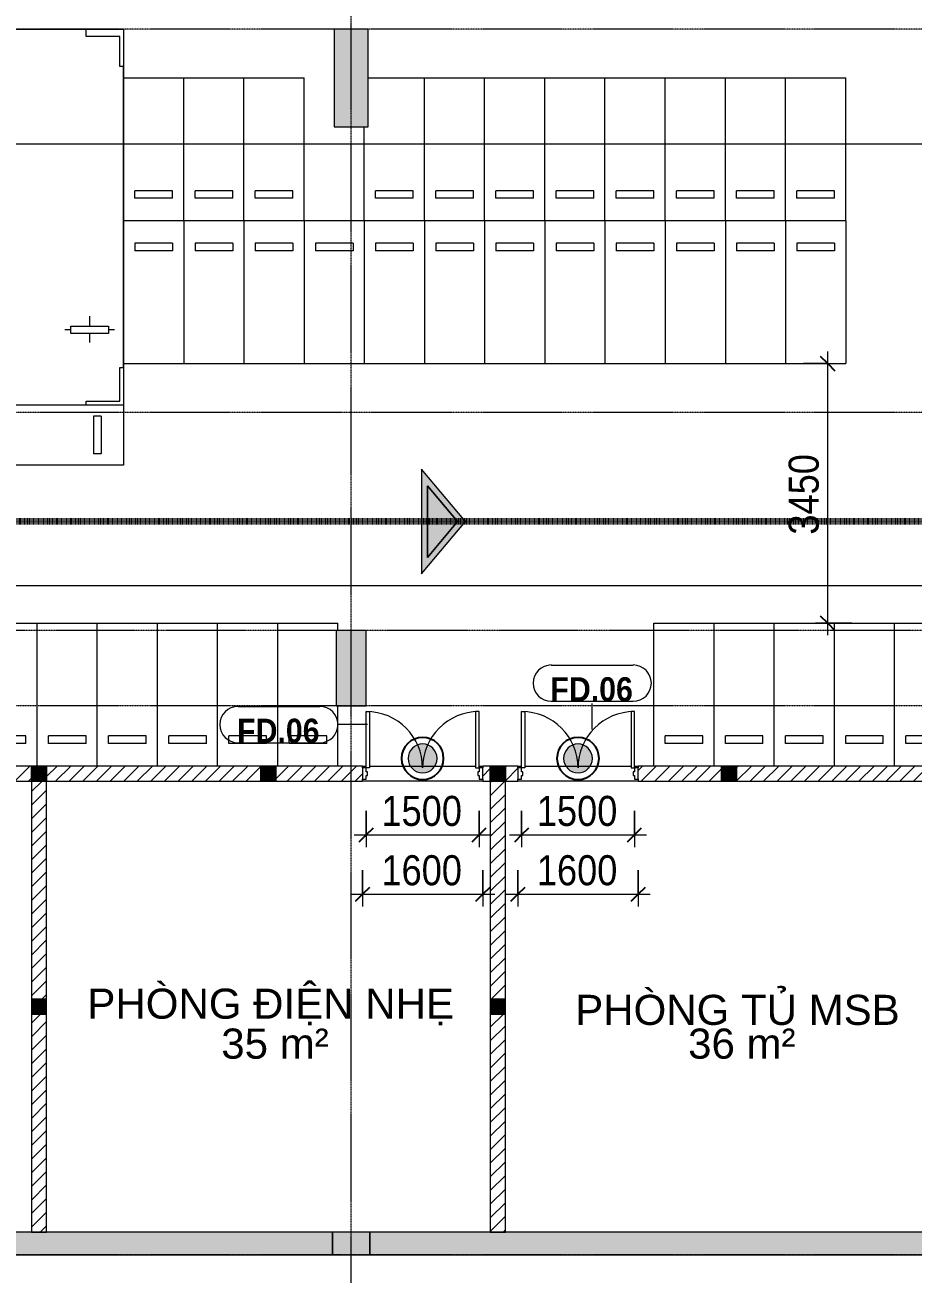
# Model space of a CAD drawing. Header units: millimetres. Extents: x 25998 to 252958, y -15958 to 83425.
# Drawn here: x 56616 to 68423, y 16980 to 33591 of the extents above; entities that cross this region are included whole.
import ezdxf

# ---------------------------------------------------------------- set-up
doc = ezdxf.new("R2010")
doc.units = ezdxf.units.MM
for name, pattern in [('1 NÉT CALL OUT', [6, 3, -3]), ('Dash', [6, 3, -3]), ('Dash Dot 3_16_', [7.9375, 4.7625, -1.5875, 0, -1.5875]), ('Grid Line', [22.225, 12.7, -3.175, 3.175, -3.175])]:
    doc.linetypes.add(name, pattern=pattern)
for name, color, linetype, lineweight in [('0-1', 7, 'Continuous', 5), ('A-ANNO-DIMS', 211, 'Continuous', 9), ('A-ANNO-DIMS-160', 211, 'Continuous', 9), ('A-ANNO-NOTE', 131, 'Continuous', 9), ('A-ANNO-NOTE-1', 131, 'Continuous', 25), ('A-AREA-IDEN', 2, 'Continuous', 9), ('A-DETL-2', 90, '1 NÉT CALL OUT', 100), ('A-DOOR-1', 1, 'Continuous', 9), ('A-DOOR-FRAM-1', 1, 'Continuous', 9), ('A-DOOR-IDEN', 31, 'Continuous', 9), ('A-WALL', 113, 'Continuous', 9), ('A-WALL-1', 113, 'Continuous', 18), ('A-WALL-PATT-1', 7, 'Continuous', 9), ('A-WALL-PATT-2', 111, 'Continuous', 9), ('C-PRKG', 70, 'Continuous', 9), ('G-ANNO-SYMB-1', 111, 'Dash Dot 3_16_', 18), ('L-SITE-WALL-1', 250, 'Continuous', 18), ('L-SITE-WALL-2', 7, 'Continuous', 9), ('S-COLS', 52, 'Continuous', 9), ('S-COLS-1', 52, 'Continuous', 5), ('S-COLS-2', 250, 'Continuous', 18), ('S-COLS-3', 7, 'Continuous', 9), ('S-COLS-4', 52, 'Dash', 9), ('S-COLS-5', 52, 'Continuous', 18), ('S-COLS-HDLN', 52, 'Dash', 9), ('S-GRID-1', 1, 'Grid Line', 9)]:
    doc.layers.add(name, color=color, linetype=linetype, lineweight=lineweight)
doc.styles.add('Arial_3', font='arial_0.ttf', dxfattribs={"height": 400})
doc.styles.add('Arial_B', font='arialbd_0.ttf', dxfattribs={"width": 0.9, "height": 320})
doc.styles.add('UTM Avo', font='UTM Avo.ttf', dxfattribs={"width": 0.9, "height": 400})
doc.dimstyles.new('1_Dim_chi_tiet_2_5', dxfattribs={"dimscale": 304.8, "dimtxt": 399.720379, "dimasz": 0.629921, "dimexe": 0.524934, "dimexo": 0.0625, "dimgap": 0.052493, "dimtad": 1, "dimdec": 0, "dimrnd": 5, "dimzin": 0, "dimdsep": 46, "dimtxsty": 'UTM Avo', "dimblk1": 'OBLIQUE', "dimblk2": 'OBLIQUE', "dimsah": 1, "dimcen": 0.09, "dimdle": 0.524934, "dimazin": 0, "dimtfac": 1, "dimtdec": 4, "dimtix": 1, "dimtmove": 0, "dimatfit": 3, "dimfxl": 1.049869, "dimfxlon": 1, "dimtvp": 1, "dimtolj": 1, "dimtzin": 0, "dimarcsym": 2})
pattern_1 = [(45, (0, 0), (-90.50967, 90.50967), [])]

# ---------------------------------------------------------------- blocks, each defined once
blk = doc.blocks.new('NCV_TKTC_KET CAU_rvt-1-TKCS_MB TẦNG HẦM')
at = {"layer": 'A-WALL-PATT-1'}
h = blk.add_hatch(color=256, dxfattribs=at)
h.paths.add_polyline_path([(44803, 17237), (52503, 17237), (52503, 17537), (44803, 17537)])
h.paths.add_polyline_path([(61203, 17237), (68903, 17237), (68903, 17537), (61203, 17537)])
h.paths.add_polyline_path([(56903, 17237), (60703, 17237), (60703, 17537), (53003, 17537), (53003, 17237), (56703, 17237)])
h.paths.add_polyline_path([(73278, 17237), (73278, 17537), (69403, 17535), (69403, 17237)])
at = {"layer": 'S-COLS-1'}
for points in [[(61178, 32237), (61178, 33537), (60728, 33537), (60728, 32237), (61153, 32237)], [(60753, 24537), (61153, 24537), (61153, 25537), (60753, 25537)], [(60703, 17237), (61203, 17237), (61203, 17537), (60703, 17537)]]:
    blk.add_hatch(color=256, dxfattribs=at).paths.add_polyline_path(points)
at = {"layer": 'L-SITE-WALL-1'}
for p, q in [((60703, 17537), (53003, 17537)), ((68903, 17537), (61203, 17537)), ((53003, 17237), (60703, 17237)), ((61203, 17237), (68903, 17237))]:
    blk.add_line(p, q, dxfattribs=at)
at = {"layer": 'L-SITE-WALL-2'}
for p, q in [((60703, 17237), (60703, 17537)), ((61203, 17537), (61203, 17237))]:
    blk.add_line(p, q, dxfattribs=at)
at = {"layer": 'S-COLS-2'}
for p, q in [((61178, 33537), (60728, 33537)), ((60728, 33537), (60728, 32237)), ((61178, 32237), (61178, 33537)), ((60728, 32237), (61178, 32237)), ((61153, 25537), (60753, 25537)), ((60753, 25537), (60753, 24537)), ((61153, 24537), (61153, 25537)), ((60753, 24537), (61153, 24537)), ((61203, 17537), (60703, 17537)), ((60703, 17237), (61203, 17237))]:
    blk.add_line(p, q, dxfattribs=at)
at = {"layer": 'S-COLS-3'}
for p, q in [((60703, 17537), (60703, 17237)), ((61203, 17237), (61203, 17537))]:
    blk.add_line(p, q, dxfattribs=at)
blk = doc.blocks.new('FD_06 - FD_06_EI60-1600x2200_CỬA ĐI 02 CÁNH PANEL THÉP-602137-TKCS_MB TẦNG HẦM')
at = {"layer": 'A-DOOR-1'}
for p, q in [((-750, 81.35), (-750, 831.35)), ((-750, 831.35), (-705, 831.35)), ((-705, 831.35), (-705, 81.35)), ((750, 831.35), (705, 831.35)), ((705, 831.35), (705, 81.35)), ((750, 81.35), (750, 831.35)), ((-705, 81.35), (-750, 81.35)), ((705, 81.35), (750, 81.35))]:
    blk.add_line(p, q, dxfattribs=at)
for centre, start, end in [((-750, 81.35), 0, 90), ((750, 81.35), 90, 180)]:
    blk.add_arc(centre, 750, start, end, dxfattribs=at)
at = {"layer": 'A-DOOR-FRAM-1'}
for p, q in [((-750, 81.35), (-800, 81.35)), ((-800, 81.35), (-800, -68.65)), ((-750, 31.5875), (-750, 81.35)), ((-734.125, 31.5875), (-750, 31.5875)), ((-734.125, -19.4375), (-734.125, 31.5875)), ((750, 31.5875), (734.125, 31.5875)), ((734.125, 31.5875), (734.125, -19.4375)), ((750, 81.35), (750, 31.5875)), ((800, 81.35), (750, 81.35)), ((800, -68.65), (800, 81.35)), ((-800, -68.65), (-750, -68.65)), ((-750, -68.65), (-750, -19.4375)), ((-750, -19.4375), (-734.125, -19.4375)), ((734.125, -19.4375), (750, -19.4375)), ((750, -19.4375), (750, -68.65)), ((750, -68.65), (800, -68.65))]:
    blk.add_line(p, q, dxfattribs=at)
blk = doc.blocks.new('XE MAY2 - xe may 2-612722-TKCS_MB TẦNG HẦM')
at = {"layer": 'C-PRKG'}
for p, q in [((0, 800), (-1900, 800)), ((-1900, 0), (-1900, 800)), ((-300, 650), (-400, 650)), ((-400, 650), (-400, 150)), ((-300, 650), (-300, 150)), ((0, 0), (-1900, 0)), ((-300, 150), (-400, 150))]:
    blk.add_line(p, q, dxfattribs=at)
blk = doc.blocks.new('XE MAY2 - xe may 2-V22-TKCS_MB TẦNG HẦM')
at = {"layer": 'C-PRKG'}
for p, q in [((-1802, 800), (-1900, 800)), ((-1900, 0), (-1900, 800)), ((0, 800), (-802, 800)), ((-300, 650), (-400, 650)), ((-400, 650), (-400, 150)), ((-300, 650), (-300, 150)), ((0, 0), (-1900, 0)), ((-300, 150), (-400, 150))]:
    blk.add_line(p, q, dxfattribs=at)
blk = doc.blocks.new('XE MAY2 - xe may 2-V21-TKCS_MB TẦNG HẦM')
at = {"layer": 'C-PRKG'}
for p, q in [((0, 800), (-1900, 800)), ((-1900, 0), (-1900, 800)), ((0, 800), (0, 0)), ((-300, 650), (-400, 650)), ((-400, 650), (-400, 150)), ((-300, 650), (-300, 150)), ((0, 0), (-1900, 0)), ((-300, 150), (-400, 150))]:
    blk.add_line(p, q, dxfattribs=at)
blk = doc.blocks.new('XE MAY2 - xe may 2-V26-TKCS_MB TẦNG HẦM')
at = {"layer": 'C-PRKG'}
for p, q in [((0, -800), (0, 0)), ((-1900, 0), (-1900, -800)), ((0, 0), (-1900, 0)), ((-300, -150), (-400, -150)), ((-400, -650), (-400, -150)), ((-300, -650), (-300, -150)), ((-300, -650), (-400, -650)), ((0, -800), (-1900, -800))]:
    blk.add_line(p, q, dxfattribs=at)
blk = doc.blocks.new('XE MAY2 - xe may 2-V27-TKCS_MB TẦNG HẦM')
at = {"layer": 'C-PRKG'}
for p, q in [((-1802, 800), (-1900, 800)), ((-1900, 0), (-1900, 800)), ((-300, 650), (-400, 650)), ((-400, 650), (-400, 150)), ((-300, 650), (-300, 150)), ((0, 0), (-1900, 0)), ((-300, 150), (-400, 150))]:
    blk.add_line(p, q, dxfattribs=at)
blk = doc.blocks.new('XE MAY2 - xe may 2-V43-TKCS_MB TẦNG HẦM')
at = {"layer": 'C-PRKG'}
for p, q in [((0, 800), (-1900, 800)), ((-1900, 50), (-1900, 800)), ((0, 800), (0, 0)), ((-300, 650), (-400, 650)), ((-400, 650), (-400, 150)), ((-300, 650), (-300, 150)), ((0, 0), (-1250, 0)), ((-300, 150), (-400, 150))]:
    blk.add_line(p, q, dxfattribs=at)
blk = doc.blocks.new('xe oto1 - xe oto-V5-TKCS_MB TẦNG HẦM')
at = {"layer": 'C-PRKG'}
for p, q in [((-2500, 0), (0, 0)), ((-2500, -5000), (-2500, 0)), ((-500, 0), (0, 0)), ((-500, -100), (-500, 0)), ((0, 0), (0, -500)), ((0, 0), (0, -5000)), ((-2500, 0), (-2000, 0)), ((-2500, -500), (-2500, 0)), ((-2450, -100), (-2450, -500)), ((-2000, -100), (-2450, -100)), ((-2000, 0), (-2000, -100)), ((-50, -100), (-500, -100)), ((-50, -500), (-50, -100)), ((-2450, -500), (-2500, -500)), ((-2500, -500), (-2500, -4500)), ((-2500, -4500), (-2500, -500)), ((0, -500), (-50, -500)), ((0, -500), (0, -4500)), ((0, -4500), (0, -500)), ((-2050, -3950), (-2050, -3820)), ((-2050, -3950), (-2050, -3820)), ((-450, -3950), (-450, -3820)), ((-450, -3950), (-450, -3820)), ((-2300, -3950), (-1800, -3950)), ((-2300, -4050), (-2300, -3950)), ((-1800, -3950), (-1800, -4050)), ((-700, -3950), (-200, -3950)), ((-700, -4050), (-700, -3950)), ((-200, -3950), (-200, -4050)), ((-2300, -4000), (-2380, -4000)), ((-2300, -4000), (-2380, -4000)), ((-1800, -4050), (-2300, -4050)), ((-2050, -4170), (-2050, -4050)), ((-2050, -4170), (-2050, -4050)), ((-1720, -4000), (-1800, -4000)), ((-1720, -4000), (-1800, -4000)), ((-700, -4000), (-780, -4000)), ((-700, -4000), (-780, -4000)), ((-200, -4050), (-700, -4050)), ((-450, -4170), (-450, -4050)), ((-450, -4170), (-450, -4050)), ((-120, -4000), (-200, -4000)), ((-120, -4000), (-200, -4000)), ((-2500, -4500), (-2450, -4500)), ((-2500, -5000), (-2500, -4500)), ((-2450, -4500), (-2450, -4950)), ((-50, -4500), (0, -4500)), ((-50, -4950), (-50, -4500)), ((0, -4500), (0, -5000)), ((-2450, -4950), (-2000, -4950)), ((-2000, -4950), (-2000, -5000)), ((-500, -4950), (-50, -4950)), ((-500, -5000), (-500, -4950)), ((-2000, -5000), (-2500, -5000)), ((0, -5000), (-2500, -5000)), ((0, -5000), (-500, -5000))]:
    blk.add_line(p, q, dxfattribs=at)
blk = doc.blocks.new('XE MAY2 - xe may 2-V63-TKCS_MB TẦNG HẦM')
at = {"layer": 'C-PRKG'}
for p, q in [((-500, 800), (-1900, 800)), ((-1900, 0), (-1900, 800)), ((0, 800), (0, 0)), ((-300, 650), (-400, 650)), ((-400, 650), (-400, 150)), ((-300, 650), (-300, 150)), ((0, 0), (-1900, 0)), ((-300, 150), (-400, 150))]:
    blk.add_line(p, q, dxfattribs=at)
blk = doc.blocks.new('G1_SOF - BO TRU - 200x200-3944974-TKCS_MB TẦNG HẦM')
at = {"layer": 'S-COLS-HDLN'}
for p, q in [((-100, 100), (100, -100)), ((100, 100), (-100, -100))]:
    blk.add_line(p, q, dxfattribs=at)
blk = doc.blocks.new('STN_Door Tag - STN_Door Tag-1788670-TKCS_MB TẦNG HẦM')
at = {"layer": 'A-DOOR-IDEN'}
for p, q in [((-3.37, 1.49), (3.43, 1.49)), ((-3.37, -1.52), (3.43, -1.52))]:
    blk.add_line(p, q, dxfattribs=at)
for centre, start, end in [((-3.37, -0.01), 90, 270), ((3.43, -0.01), 270, 90)]:
    blk.add_arc(centre, 1.51, start, end, dxfattribs=at)
blk = doc.blocks.new('DIMBLOCK4-TKCS_MB TẦNG HẦM')
at = {"layer": 'A-ANNO-DIMS-160'}
for p, q in [((61103, 22350), (61103, 21870)), ((61103, 22030), (61103, 22350)), ((62703, 22350), (62703, 21870)), ((62703, 22030), (62703, 22350)), ((60943, 22030), (62863, 22030))]:
    blk.add_line(p, q, dxfattribs=at)
at = {"layer": 'A-ANNO-DIMS-160', "lineweight": 25}
for p, q in [((61103, 22030), (61199, 22126)), ((62703, 22030), (62799, 22126)), ((61103, 22030), (61007, 21934)), ((62703, 22030), (62607, 21934))]:
    blk.add_line(p, q, dxfattribs=at)
at = {"layer": 'A-ANNO-DIMS-160', "color": 0, "insert": (61355, 22550), "char_height": 400, "width": 1314.64, "attachment_point": 1, "line_spacing_factor": 1.110334, "style": 'UTM Avo'}
blk.add_mtext('1600', dxfattribs=at)
blk = doc.blocks.new('_Oblique')
at = {"color": 0, "linetype": 'ByBlock', "lineweight": -2}
blk.add_line((-0.5, -0.5), (0.5, 0.5), dxfattribs=at)
blk = doc.blocks.new('DIMBLOCK5-TKCS_MB TẦNG HẦM')
at = {"layer": 'A-ANNO-DIMS-160'}
for p, q in [((63169, 22350), (63169, 21870)), ((63169, 22030), (63169, 22350)), ((64769, 22350), (64769, 21870)), ((64769, 22030), (64769, 22350)), ((63009, 22030), (64929, 22030))]:
    blk.add_line(p, q, dxfattribs=at)
at = {"layer": 'A-ANNO-DIMS-160', "lineweight": 25}
for p, q in [((63169, 22030), (63265, 22126)), ((64769, 22030), (64865, 22126)), ((63169, 22030), (63073, 21934)), ((64769, 22030), (64673, 21934))]:
    blk.add_line(p, q, dxfattribs=at)
at = {"layer": 'A-ANNO-DIMS-160', "color": 0, "insert": (63421, 22550), "char_height": 400, "width": 1314.64, "attachment_point": 1, "line_spacing_factor": 1.110334, "style": 'UTM Avo'}
blk.add_mtext('1600', dxfattribs=at)
blk = doc.blocks.new('DIMBLOCK9-TKCS_MB TẦNG HẦM')
at = {"layer": 'A-ANNO-DIMS-160'}
for p, q in [((61153, 23139), (61153, 22659)), ((61153, 22819), (61153, 23139)), ((62653, 23139), (62653, 22659)), ((62653, 22819), (62653, 23139)), ((60993, 22819), (62813, 22819))]:
    blk.add_line(p, q, dxfattribs=at)
at = {"layer": 'A-ANNO-DIMS-160', "lineweight": 25}
for p, q in [((61153, 22819), (61057, 22723)), ((61153, 22819), (61249, 22915)), ((62653, 22819), (62557, 22723)), ((62653, 22819), (62749, 22915))]:
    blk.add_line(p, q, dxfattribs=at)
at = {"layer": 'A-ANNO-DIMS-160', "color": 0, "insert": (61355, 23339), "char_height": 400, "width": 1314.64, "attachment_point": 1, "line_spacing_factor": 1.110334, "style": 'UTM Avo'}
blk.add_mtext('1500', dxfattribs=at)
blk = doc.blocks.new('DIMBLOCK10-TKCS_MB TẦNG HẦM')
at = {"layer": 'A-ANNO-DIMS-160'}
for p, q in [((63219, 23139), (63219, 22659)), ((63219, 22819), (63219, 23139)), ((64719, 23139), (64719, 22659)), ((64719, 22819), (64719, 23139)), ((63059, 22819), (64879, 22819))]:
    blk.add_line(p, q, dxfattribs=at)
at = {"layer": 'A-ANNO-DIMS-160', "lineweight": 25}
for p, q in [((63219, 22819), (63123, 22723)), ((63219, 22819), (63315, 22915)), ((64719, 22819), (64623, 22723)), ((64719, 22819), (64815, 22915))]:
    blk.add_line(p, q, dxfattribs=at)
at = {"layer": 'A-ANNO-DIMS-160', "color": 0, "insert": (63421, 23339), "char_height": 400, "width": 1314.64, "attachment_point": 1, "line_spacing_factor": 1.110334, "style": 'UTM Avo'}
blk.add_mtext('1500', dxfattribs=at)
blk = doc.blocks.new('HDNDCT_GHI CHÚ CỬA CHỐNG CHÁY EI60 - HDNDCT_GHI CHÚ CỬA CHỐNG CHÁY EI60-1614697-TKCS_MB TẦNG HẦM')
at = {"layer": 'A-ANNO-NOTE'}
h = blk.add_hatch(color=256, dxfattribs=at)
edge = h.paths.add_edge_path()
edge.add_arc((0, 0), 1.2, 0, 180)
edge.add_arc((0, 0), 1.2, 180, 360)
for radius, start, end in [(1.75, 360, 180), (1.2, 360, 180), (1.2, 180, 360)]:
    blk.add_arc((0, 0), radius, start, end, dxfattribs=at)
at = {"layer": 'A-ANNO-NOTE-1'}
for start, end in [(360, 180), (180, 360)]:
    blk.add_arc((0, 0), 1.75, start, end, dxfattribs=at)
blk = doc.blocks.new('HDNDCT_MŨI TÊN THOÁT HIỂM - HDNDCT_MŨI TÊN THOÁT HIỂM-1614704-TKCS_MB TẦNG HẦM')
at = {"layer": 'A-ANNO-NOTE'}
h = blk.add_hatch(color=256, dxfattribs=at)
h.paths.add_polyline_path([(-3.15, 0), (0.5, 4.35), (0.5, -4.35)])
h.paths.add_polyline_path([(-2.5, 0), (0, -2.98), (0, 2.98)])
blk.add_hatch(color=256, dxfattribs=at).paths.add_polyline_path([(0, 2.98), (0, -2.98), (-2.5, 0)])
for p, q in [((0.5, 4.35), (-3.15, 0)), ((0.5, -4.35), (0.5, 4.35)), ((-2.5, 0), (0, 2.98)), ((0, 2.98), (-2.5, 0)), ((0, 2.98), (0, -2.98)), ((0, -2.98), (0, 2.98)), ((-3.15, 0), (0.5, -4.35)), ((0, -2.98), (-2.5, 0)), ((-2.5, 0), (0, -2.98))]:
    blk.add_line(p, q, dxfattribs=at)
blk = doc.blocks.new('DIMBLOCK141-TKCS_MB TẦNG HẦM')
at = {"layer": 'A-ANNO-DIMS-160'}
for p, q in [((67288, 25475), (67288, 29247)), ((66968, 29087), (67448, 29087)), ((67288, 29087), (66968, 29087)), ((67608, 25635), (67128, 25635)), ((67288, 25635), (67608, 25635))]:
    blk.add_line(p, q, dxfattribs=at)
at = {"layer": 'A-ANNO-DIMS-160', "lineweight": 25}
for p, q in [((67288, 29087), (67192, 29183)), ((67288, 29087), (67384, 28991)), ((67288, 25635), (67192, 25731)), ((67288, 25635), (67384, 25539))]:
    blk.add_line(p, q, dxfattribs=at)
at = {"layer": 'A-ANNO-DIMS-160', "color": 0, "insert": (66769, 26813), "char_height": 400, "width": 1314.64, "attachment_point": 1, "rotation": 90, "line_spacing_factor": 1.110334, "style": 'UTM Avo'}
blk.add_mtext('3450', dxfattribs=at)

msp = doc.modelspace()

# ---------------------------------------------------------------- hatches: boundary and pattern name
at = {"layer": 'A-WALL-PATT-2'}
h = msp.add_hatch(dxfattribs=at)
h.set_pattern_fill('FP_1', color=256, style=0, pattern_type=2)
h.set_pattern_definition(pattern_1)
h.paths.add_polyline_path([(66077.6, 23535.3), (68977.6, 23535.3), (68977.6, 23735.3), (66077.6, 23735.3)])
h.paths.add_polyline_path([(64768.9, 23535.3), (65877.6, 23535.3), (65877.6, 23735.3), (64768.9, 23735.3), (64768.9, 23560.3)])
h.paths.add_polyline_path([(63156.4, 23535.3), (63168.9, 23535.3), (63168.9, 23735.3), (63002.6, 23735.3), (63002.6, 23535.3)])
h.paths.add_polyline_path([(62702.6, 23535.3), (62802.6, 23535.3), (62802.6, 23735.3), (62702.6, 23735.3), (62702.6, 23560.3)])
h.paths.add_polyline_path([(59752.6, 23535.3), (59752.6, 23735.3), (56902.6, 23735.3), (56902.6, 23535.3)])
h.paths.add_polyline_path([(61102.6, 23535.3), (61102.6, 23735.3), (59952.6, 23735.3), (59952.6, 23535.3), (61090.1, 23535.3)])
h.paths.add_polyline_path([(56702.6, 23535.3), (56702.6, 23735.3), (54636.2, 23735.3), (54636.2, 23535.3), (54648.7, 23535.3)])
h.paths.add_polyline_path([(50802.6, 23535.3), (52836.2, 23535.3), (52836.2, 23735.3), (50802.6, 23735.3), (50802.6, 23662.5)])
h = msp.add_hatch(dxfattribs=at)
h.set_pattern_fill('FP_1', color=256, style=0, pattern_type=2)
h.set_pattern_definition(pattern_1)
h.paths.add_polyline_path([(56902.6, 17536.9), (56902.6, 20436.9), (56702.6, 20436.9), (56702.6, 17536.9)])
h.paths.add_polyline_path([(56902.6, 20636.9), (56902.6, 23535.3), (56702.6, 23535.3), (56702.6, 20636.9)])
h = msp.add_hatch(dxfattribs=at)
h.set_pattern_fill('FP_1', color=256, style=0, pattern_type=2)
h.set_pattern_definition(pattern_1)
h.paths.add_polyline_path([(63002.6, 17536.9), (63002.6, 20436.9), (62802.6, 20436.9), (62802.7, 17536.9)])
h.paths.add_polyline_path([(62802.6, 20636.9), (63002.6, 20636.9), (63002.6, 23535.3), (62802.6, 23535.3), (62802.6, 21230.1)])
at = {"layer": 'S-COLS-1'}
for points in [[(56902.6, 23535.3), (56902.6, 23735.3), (56702.6, 23735.3), (56702.6, 23535.3)], [(59952.6, 23535.3), (59952.6, 23735.3), (59752.6, 23735.3), (59752.6, 23535.3)], [(63002.6, 23535.3), (63002.6, 23735.3), (62802.6, 23735.3), (62802.6, 23535.3)], [(66077.6, 23535.3), (66077.6, 23735.3), (65877.6, 23735.3), (65877.6, 23535.3)], [(56902.6, 20436.9), (56902.6, 20636.9), (56702.6, 20636.9), (56702.6, 20436.9)], [(63002.6, 20436.9), (63002.6, 20636.9), (62802.6, 20636.9), (62802.6, 20436.9)]]:
    msp.add_hatch(color=256, dxfattribs=at).paths.add_polyline_path(points)

# ---------------------------------------------------------------- linework, layer by layer
at = {"layer": 'A-DETL-2'}
msp.add_line((71152.6, 26986.9), (53791.6, 26986.9), dxfattribs=at)
at = {"layer": 'A-DOOR-IDEN'}
for p, q in [((64157.9, 24222.7), (64158.2, 24569.3)), ((61170.7, 24287.9), (60778.2, 24287.9))]:
    msp.add_line(p, q, dxfattribs=at)
at = {"layer": 'A-WALL'}
for p, q in [((56702.6, 23535.3), (56702.6, 23735.3)), ((56902.6, 23735.3), (56902.6, 23535.3)), ((59752.6, 23535.3), (59752.6, 23735.3)), ((59952.6, 23735.3), (59952.6, 23535.3)), ((61102.6, 23735.3), (61152.6, 23735.3)), ((61197.6, 23735.3), (62607.6, 23735.3)), ((62652.6, 23735.3), (62702.6, 23735.3)), ((62802.6, 23535.3), (62802.6, 23735.3)), ((63002.6, 23735.3), (63002.6, 23535.3)), ((63168.9, 23735.3), (63218.9, 23735.3)), ((63263.9, 23735.3), (64673.9, 23735.3)), ((64718.9, 23735.3), (64768.9, 23735.3)), ((65877.6, 23535.3), (65877.6, 23735.3)), ((66077.6, 23735.3), (66077.6, 23535.3)), ((56902.6, 23535.3), (56702.6, 23535.3)), ((62702.6, 23535.3), (61102.6, 23535.3)), ((63002.6, 23535.3), (62802.6, 23535.3)), ((64768.9, 23535.3), (63168.9, 23535.3)), ((56702.6, 20636.9), (56902.6, 20636.9)), ((62802.6, 20636.9), (63002.6, 20636.9)), ((56902.6, 20436.9), (56702.6, 20436.9)), ((63002.6, 20436.9), (62802.6, 20436.9))]:
    msp.add_line(p, q, dxfattribs=at)
at = {"layer": 'A-WALL-1'}
for p, q in [((56702.6, 23735.3), (54636.2, 23735.3)), ((59752.6, 23735.3), (56902.6, 23735.3)), ((61102.6, 23735.3), (59952.6, 23735.3)), ((61102.6, 23710.3), (61102.6, 23735.3)), ((62802.6, 23735.3), (62702.6, 23735.3)), ((62702.6, 23735.3), (62702.6, 23710.3)), ((63168.9, 23735.3), (63002.6, 23735.3)), ((63168.9, 23710.3), (63168.9, 23735.3)), ((65877.6, 23735.3), (64768.9, 23735.3)), ((64768.9, 23735.3), (64768.9, 23710.3)), ((68977.6, 23735.3), (66077.6, 23735.3)), ((54636.2, 23535.3), (56702.6, 23535.3)), ((56702.6, 23535.3), (56702.6, 20636.9)), ((56902.6, 23535.3), (59752.6, 23535.3)), ((56902.6, 20636.9), (56902.6, 23535.3)), ((59952.6, 23535.3), (61102.6, 23535.3)), ((61102.6, 23535.3), (61102.6, 23560.3)), ((62702.6, 23560.3), (62702.6, 23535.3)), ((62702.6, 23535.3), (62802.6, 23535.3)), ((62802.6, 23535.3), (62802.6, 20636.9)), ((63002.6, 23535.3), (63168.9, 23535.3)), ((63002.6, 20636.9), (63002.6, 23535.3)), ((63168.9, 23535.3), (63168.9, 23560.3)), ((64768.9, 23560.3), (64768.9, 23535.3)), ((64768.9, 23535.3), (65877.6, 23535.3)), ((66077.6, 23535.3), (68977.6, 23535.3)), ((56702.6, 20436.9), (56702.6, 17536.9)), ((56902.6, 17536.9), (56902.6, 20436.9)), ((62802.6, 20436.9), (62802.6, 17535.3)), ((63002.6, 17535.3), (63002.6, 20436.9)), ((56702.6, 17536.9), (56902.6, 17536.9)), ((62802.6, 17535.3), (63002.6, 17535.3))]:
    msp.add_line(p, q, dxfattribs=at)
at = {"layer": 'G-ANNO-SYMB-1'}
for p, q in [((26379.4, 32011.5), (134566.1, 32011.5)), ((26379.4, 26135.3), (134593.5, 26135.3))]:
    msp.add_line(p, q, dxfattribs=at)
at = {"layer": 'S-COLS'}
for p, q in [((56702.6, 23735.3), (56702.6, 23535.3)), ((56902.6, 23535.3), (56902.6, 23735.3)), ((59752.6, 23735.3), (59752.6, 23535.3)), ((59952.6, 23535.3), (59952.6, 23735.3)), ((62802.6, 23735.3), (62802.6, 23535.3)), ((63002.6, 23535.3), (63002.6, 23735.3)), ((65877.6, 23735.3), (65877.6, 23535.3)), ((66077.6, 23535.3), (66077.6, 23735.3)), ((56702.6, 23535.3), (56902.6, 23535.3)), ((62802.6, 23535.3), (63002.6, 23535.3)), ((56902.6, 20636.9), (56702.6, 20636.9)), ((63002.6, 20636.9), (62802.6, 20636.9)), ((56702.6, 20436.9), (56902.6, 20436.9)), ((62802.6, 20436.9), (63002.6, 20436.9))]:
    msp.add_line(p, q, dxfattribs=at)
at = {"layer": 'S-COLS-5'}
for p, q in [((56902.6, 23735.3), (56702.6, 23735.3)), ((59952.6, 23735.3), (59752.6, 23735.3)), ((63002.6, 23735.3), (62802.6, 23735.3)), ((66077.6, 23735.3), (65877.6, 23735.3)), ((59752.6, 23535.3), (59952.6, 23535.3)), ((65877.6, 23535.3), (66077.6, 23535.3)), ((56702.6, 20636.9), (56702.6, 20436.9)), ((56902.6, 20436.9), (56902.6, 20636.9)), ((62802.6, 20636.9), (62802.6, 20436.9)), ((63002.6, 20436.9), (63002.6, 20636.9))]:
    msp.add_line(p, q, dxfattribs=at)
at = {"layer": 'S-GRID-1'}
for p, q in [((60952.6, 16318.9), (60952.6, 77184.9)), ((128880.9, 33536.9), (31838.8, 33536.9)), ((128880.9, 28436.9), (31838.8, 28436.9)), ((126848.9, 25536.9), (33870.8, 25536.9)), ((128880.9, 24536.9), (31838.8, 24536.9)), ((128880.9, 17236.9), (31838.8, 17236.9))]:
    msp.add_line(p, q, dxfattribs=at)

# ---------------------------------------------------------------- block references
at = {"layer": '0-1'}
msp.add_blockref('NCV_TKTC_KET CAU_rvt-1-TKCS_MB TẦNG HẦM', (0, 0), dxfattribs=at)
at = {"layer": 'A-ANNO-NOTE', "xscale": 160, "yscale": 160, "zscale": 160, "rotation": 180}
msp.add_blockref('HDNDCT_MŨI TÊN THOÁT HIỂM - HDNDCT_MŨI TÊN THOÁT HIỂM-1614704-TKCS_MB TẦNG HẦM', (61967.7, 26986.9), dxfattribs=at)
at = {"layer": 'A-ANNO-NOTE', "xscale": 160, "yscale": 160, "zscale": 160}
for p in [(61902.6, 23836.9), (63968.9, 23836.9)]:
    msp.add_blockref('HDNDCT_GHI CHÚ CỬA CHỐNG CHÁY EI60 - HDNDCT_GHI CHÚ CỬA CHỐNG CHÁY EI60-1614697-TKCS_MB TẦNG HẦM', p, dxfattribs=at)
at = {"layer": 'A-DOOR-1'}
for p in [(61902.6, 23629), (63968.9, 23629)]:
    msp.add_blockref('FD_06 - FD_06_EI60-1600x2200_CỬA ĐI 02 CÁNH PANEL THÉP-602137-TKCS_MB TẦNG HẦM', p, dxfattribs=at)
at = {"layer": 'A-DOOR-IDEN', "xscale": 159.9999999999999, "yscale": 159.9999999999999, "zscale": 159.9999999999999}
for p in [(64153.3, 24839.5), (59987.8, 24288.6)]:
    msp.add_blockref('STN_Door Tag - STN_Door Tag-1788670-TKCS_MB TẦNG HẦM', p, dxfattribs=at)
at = {"layer": 'C-PRKG'}
for name, p in [('xe oto1 - xe oto-V5-TKCS_MB TẦNG HẦM', (57927.6, 33536.9)), ('XE MAY2 - xe may 2-V63-TKCS_MB TẦNG HẦM', (57927.6, 27736.9))]:
    msp.add_blockref(name, p, dxfattribs=at)
for name, p, rotation in [('XE MAY2 - xe may 2-V21-TKCS_MB TẦNG HẦM', (57927.6, 30986.9), 269.9999999999993), ('XE MAY2 - xe may 2-V21-TKCS_MB TẦNG HẦM', (58727.6, 30986.9), 269.9999999999993), ('XE MAY2 - xe may 2-V21-TKCS_MB TẦNG HẦM', (59527.6, 30986.9), 269.9999999999993), ('XE MAY2 - xe may 2-V43-TKCS_MB TẦNG HẦM', (61127.6, 30986.9), 269.9999999999993), ('XE MAY2 - xe may 2-V21-TKCS_MB TẦNG HẦM', (61927.6, 30986.9), 269.9999999999993), ('XE MAY2 - xe may 2-V21-TKCS_MB TẦNG HẦM', (62727.6, 30986.9), 269.9999999999993), ('XE MAY2 - xe may 2-V21-TKCS_MB TẦNG HẦM', (63527.6, 30986.9), 269.9999999999993), ('XE MAY2 - xe may 2-V21-TKCS_MB TẦNG HẦM', (64327.6, 30986.9), 269.9999999999993), ('XE MAY2 - xe may 2-V21-TKCS_MB TẦNG HẦM', (65127.6, 30986.9), 269.9999999999993), ('XE MAY2 - xe may 2-V21-TKCS_MB TẦNG HẦM', (65927.6, 30986.9), 269.9999999999993), ('XE MAY2 - xe may 2-V21-TKCS_MB TẦNG HẦM', (66727.6, 30986.9), 269.9999999999993), ('XE MAY2 - xe may 2-V26-TKCS_MB TẦNG HẦM', (57927.6, 30986.9), 90.00000000000058), ('XE MAY2 - xe may 2-V26-TKCS_MB TẦNG HẦM', (58727.6, 30986.9), 90.00000000000058), ('XE MAY2 - xe may 2-V26-TKCS_MB TẦNG HẦM', (59527.6, 30986.9), 90.00000000000058), ('XE MAY2 - xe may 2-V26-TKCS_MB TẦNG HẦM', (60327.6, 30986.9), 90.00000000000058), ('XE MAY2 - xe may 2-V26-TKCS_MB TẦNG HẦM', (61127.6, 30986.9), 90.00000000000058), ('XE MAY2 - xe may 2-V26-TKCS_MB TẦNG HẦM', (61927.6, 30986.9), 90.00000000000058), ('XE MAY2 - xe may 2-V26-TKCS_MB TẦNG HẦM', (62727.6, 30986.9), 90.00000000000058), ('XE MAY2 - xe may 2-V26-TKCS_MB TẦNG HẦM', (63527.6, 30986.9), 90.00000000000058), ('XE MAY2 - xe may 2-V26-TKCS_MB TẦNG HẦM', (64327.6, 30986.9), 90.00000000000058), ('XE MAY2 - xe may 2-V26-TKCS_MB TẦNG HẦM', (65127.6, 30986.9), 90.00000000000058), ('XE MAY2 - xe may 2-V26-TKCS_MB TẦNG HẦM', (65927.6, 30986.9), 90.00000000000058), ('XE MAY2 - xe may 2-V26-TKCS_MB TẦNG HẦM', (66727.6, 30986.9), 90.00000000000058), ('XE MAY2 - xe may 2-612722-TKCS_MB TẦNG HẦM', (55977.6, 23735.3), 269.9999999999992), ('XE MAY2 - xe may 2-612722-TKCS_MB TẦNG HẦM', (56777.6, 23735.3), 269.9999999999992), ('XE MAY2 - xe may 2-612722-TKCS_MB TẦNG HẦM', (57577.6, 23735.3), 269.9999999999992), ('XE MAY2 - xe may 2-612722-TKCS_MB TẦNG HẦM', (58377.6, 23735.3), 269.9999999999992), ('XE MAY2 - xe may 2-612722-TKCS_MB TẦNG HẦM', (59177.6, 23735.3), 269.9999999999992), ('XE MAY2 - xe may 2-V22-TKCS_MB TẦNG HẦM', (59977.6, 23735.3), 269.9999999999992), ('XE MAY2 - xe may 2-612722-TKCS_MB TẦNG HẦM', (64977.6, 23735.3), 269.9999999999992), ('XE MAY2 - xe may 2-612722-TKCS_MB TẦNG HẦM', (65777.6, 23735.3), 269.9999999999992), ('XE MAY2 - xe may 2-612722-TKCS_MB TẦNG HẦM', (66577.6, 23735.3), 269.9999999999992), ('XE MAY2 - xe may 2-612722-TKCS_MB TẦNG HẦM', (67377.6, 23735.3), 269.9999999999992), ('XE MAY2 - xe may 2-V27-TKCS_MB TẦNG HẦM', (68177.6, 23735.3), 269.9999999999992)]:
    msp.add_blockref(name, p, dxfattribs=dict(at, rotation=rotation))
at = {"layer": 'S-COLS-4'}
for p in [(56802.6, 23635.3), (59852.6, 23635.3), (62902.6, 23635.3), (65977.6, 23635.3), (56802.6, 20536.9), (62902.6, 20536.9)]:
    msp.add_blockref('G1_SOF - BO TRU - 200x200-3944974-TKCS_MB TẦNG HẦM', p, dxfattribs=at)

# ---------------------------------------------------------------- texts
at = {"layer": 'A-AREA-IDEN', "char_height": 400, "line_spacing_factor": 0.936439, "style": 'Arial_3'}
for s, insert, width, attachment_point in [('\\pt8,16,24,32,40,48,56,64,72,80,88,96,104,112,120,128,136,144,152,160,168,176,184,192,200,208,216,224,232,240,248,256;PHÒNG ĐIỆN NHẸ', (59882.8, 20287.6), 4878.4, 8), ('\\pt8,16,24,32,40,48,56,64,72,80,88,96,104,112,120,128,136,144,152,160,168,176,184,192,200,208,216,224,232,240,248,256;PHÒNG TỦ MSB', (66088.8, 20287.6), 4318.4, 8), ('\\pt8,16,24,32,40,48,56,64,72,80,88,96,104,112,120,128,136,144,152,160,168,176,184,192,200,208,216,224,232,240,248,256;35 m²', (59940, 20041.7), 1449.6, 5), ('\\pt8,16,24,32,40,48,56,64,72,80,88,96,104,112,120,128,136,144,152,160,168,176,184,192,200,208,216,224,232,240,248,256;36 m²', (66146.8, 20041.7), 1449.6, 5)]:
    msp.add_mtext(s, dxfattribs=dict(at, insert=insert, width=width, attachment_point=attachment_point))
at = {"layer": 'A-DOOR-IDEN', "char_height": 320, "width": 1124.64, "attachment_point": 5, "line_spacing_factor": 0.936439, "style": 'Arial_B'}
for insert in [(64150.1, 24754.2), (59984.5, 24203.2)]:
    msp.add_mtext('\\pt7.2,14.4,21.6,28.8,36,43.2,50.4,57.6,64.8,72,79.2,86.4,93.6,100.8,108,115.2,122.4,129.6,136.8,144,151.2,158.4,165.6,172.8,180,187.2,194.4,201.6,208.8,216,223.2,230.4;FD.06', dxfattribs=dict(at, insert=insert))

# ---------------------------------------------------------------- dimensions: what is measured, and where the dimension line sits
at = {"layer": 'A-ANNO-DIMS'}
dim = msp.add_linear_dim(base=(67288.2, 29086.9), p1=(67608.2, 25635.3), p2=(66968.2, 29086.9), angle=90, dimstyle='1_Dim_chi_tiet_2_5', override={"dimpost": '<>', "dimfxl": 3510.45861}, dxfattribs=at)
dim.commit()
dim.dimension.update_dxf_attribs({"geometry": 'DIMBLOCK141-TKCS_MB TẦNG HẦM', "text_midpoint": (67065.2, 27361.1)})
for base, p1, p2, override, picture, middle in [((62652.6, 22819.2), (61152.6, 23139.2), (62652.6, 23139.2), {"dimpost": '<>', "dimfxl": 1500}, 'DIMBLOCK9-TKCS_MB TẦNG HẦM', (61902.6, 23042.2)), ((64718.9, 22819.2), (63218.9, 23139.2), (64718.9, 23139.2), {"dimpost": '<>', "dimfxl": 1500}, 'DIMBLOCK10-TKCS_MB TẦNG HẦM', (63968.9, 23042.2)), ((62702.6, 22030.1), (61102.6, 22350.1), (62702.6, 22350.1), {"dimpost": '<>', "dimfxl": 1600}, 'DIMBLOCK4-TKCS_MB TẦNG HẦM', (61902.6, 22253.1)), ((64768.9, 22030.1), (63168.9, 22350.1), (64768.9, 22350.1), {"dimpost": '<>', "dimfxl": 1600}, 'DIMBLOCK5-TKCS_MB TẦNG HẦM', (63968.9, 22253.1))]:
    dim = msp.add_linear_dim(base=base, p1=p1, p2=p2, dimstyle='1_Dim_chi_tiet_2_5', override=override, dxfattribs=at)
    dim.commit()
    dim.dimension.update_dxf_attribs({"geometry": picture, "text_midpoint": middle})

doc.saveas('drawing.dxf')
